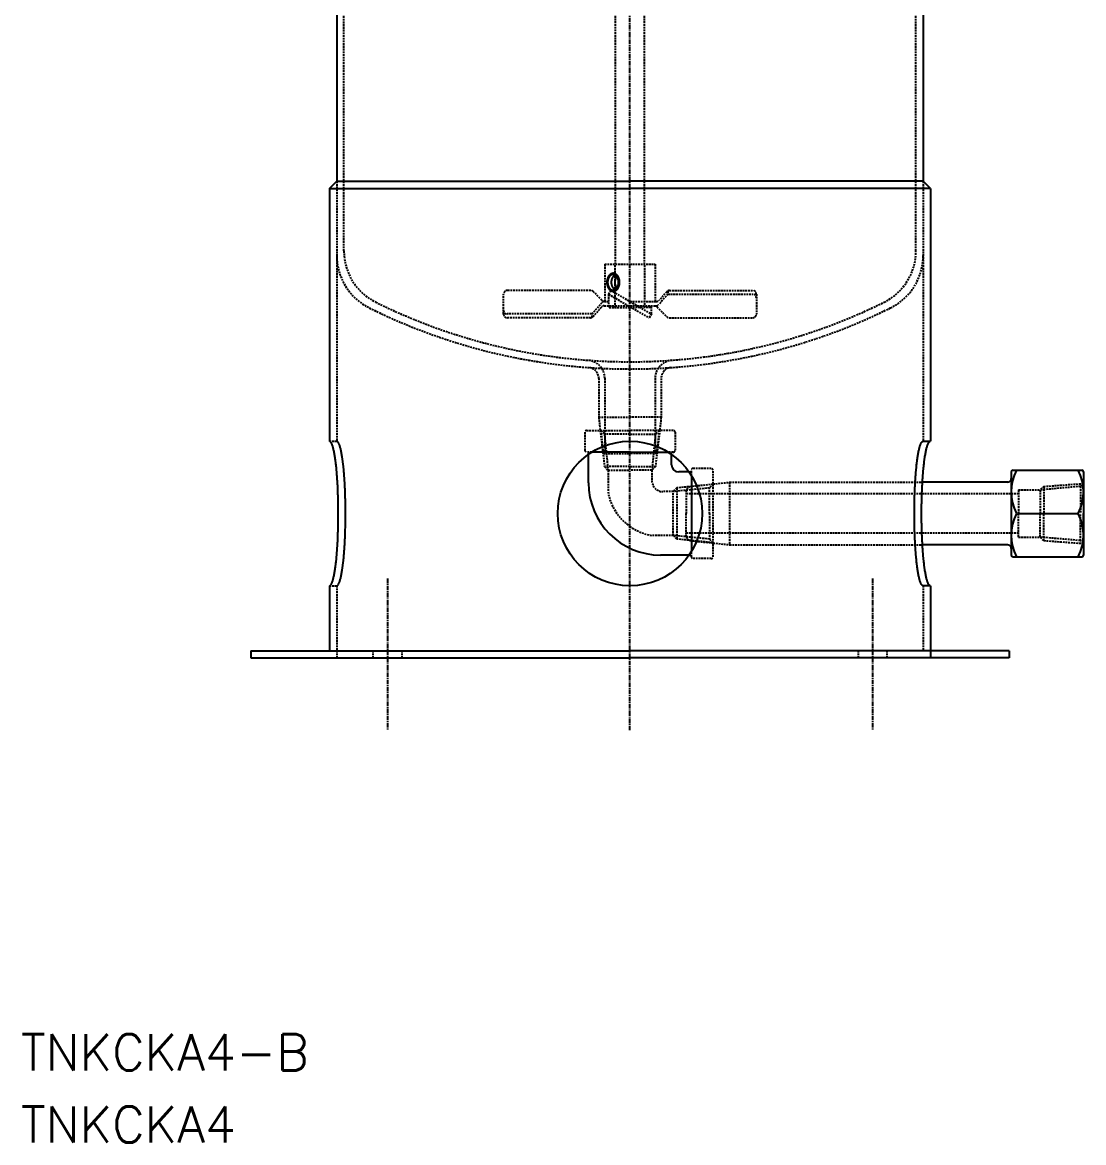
# Model space of a CAD drawing. Extents: x 248 to 1051, y -44 to 964.
# Drawn here: x 248.3 to 542.1, y -43.6 to 266.5 of the extents above; entities that cross this region are included whole.
import ezdxf

# ---------------------------------------------------------------- set-up
doc = ezdxf.new("R2010")
doc.units = 0
doc.linetypes.add('CENTER', pattern=[2, 1.25, -0.25, 0.25, -0.25])
doc.linetypes.add('DASHED', pattern=[0.75, 0.5, -0.25])
doc.layers.get('0').update_dxf_attribs({"linetype": 'CONTINUOUS'})
doc.layers.add('CENTER', color=1, linetype='CENTER')
doc.styles.get("Standard").update_dxf_attribs({"font": 'txt.shx', "bigfont": 'bigfont.shx'})

msp = doc.modelspace()

# ---------------------------------------------------------------- linework, layer by layer
at = {"color": 7, "linetype": 'CONTINUOUS'}
for p, q in [((335.3, 379.87), (335.3, 222.52)), ((497.7, 379.87), (497.7, 222.52)), ((333.3, 220.52), (335.3, 222.52)), ((333.3, 220.52), (333.3, 150.52)), ((333.3, 220.52), (416.5, 220.52)), ((335.3, 222.52), (416.5, 222.52)), ((497.7, 222.52), (416.5, 222.52)), ((499.7, 220.52), (416.5, 220.52)), ((499.7, 220.52), (497.7, 222.52)), ((499.7, 220.52), (499.7, 150.52)), ((497.7, 150.52), (499.7, 150.52)), ((405, 139.02), (405, 146.88)), ((416.5, 147.52), (405.97, 147.52)), ((416.5, 147.52), (427.04, 147.52)), ((428, 144.02), (428, 146.88)), ((432.86, 142.02), (430, 142.02)), ((433.5, 141.05), (433.5, 119.98)), ((522.11, 142.02), (522.11, 119.02)), ((522.61, 142.52), (541.61, 142.52)), ((542.11, 142.02), (542.11, 119.02)), ((521.11, 139.17), (497.5, 139.17)), ((523.86, 130.52), (540.65, 130.52)), ((542.11, 123.98), (542.11, 130.52)), ((521.11, 121.87), (497.5, 121.87)), ((432.86, 119.02), (425, 119.02)), ((522.61, 118.52), (541.61, 118.52)), ((333.3, 110.52), (333.3, 92.52)), ((499.7, 110.52), (497.7, 110.52)), ((499.7, 110.52), (499.7, 90.52)), ((311.5, 92.52), (311.5, 90.52)), ((311.5, 92.52), (416.5, 92.52)), ((311.5, 90.52), (416.5, 90.52)), ((521.5, 92.52), (416.5, 92.52)), ((521.5, 90.52), (416.5, 90.52)), ((521.5, 92.52), (521.5, 90.52))]:
    msp.add_line(p, q, dxfattribs=at)
at = {"color": 3, "linetype": 'DASHED'}
for p, q in [((337.3, 203.21), (337.3, 378.65)), ((495.7, 203.21), (495.7, 378.65)), ((412.5, 199.52), (412.5, 275.52)), ((420.5, 199.52), (420.5, 273.48)), ((335.3, 222.52), (335.3, 150.52)), ((497.7, 222.52), (497.7, 150.52)), ((409.5, 199.52), (416.5, 199.52)), ((409.5, 199.52), (409.5, 189.22)), ((412.4, 187.52), (412.4, 199.52)), ((416.5, 199.52), (423.5, 199.52)), ((420.6, 187.52), (420.6, 199.52)), ((423.5, 199.52), (423.5, 189.22)), ((381.5, 185.72), (381.5, 191.26)), ((405.63, 192.26), (382.5, 192.26)), ((408.75, 189.51), (406.34, 191.96)), ((409.46, 189.22), (410.57, 189.22)), ((411.17, 192.26), (410.57, 191.22)), ((410.57, 191.22), (416.5, 187.79)), ((410.57, 191.22), (410.57, 188.02)), ((411.17, 192.26), (416.5, 189.18)), ((416.5, 189.22), (423.87, 189.22)), ((416.5, 189.18), (422.43, 185.76)), ((427, 191.22), (424.48, 188.36)), ((426.7, 191.92), (424.62, 189.56)), ((427, 192.15), (427, 191.22)), ((427, 191.22), (450.5, 191.22)), ((427.45, 192.26), (450.5, 192.26)), ((451.5, 191.26), (451.5, 185.72)), ((406, 185.76), (408.75, 188.88)), ((406.3, 185.06), (408.61, 187.68)), ((409.36, 188.02), (416.11, 188.02)), ((410.75, 188.02), (410.75, 187.52)), ((410.75, 187.52), (416.5, 187.52)), ((416.11, 188.02), (416.5, 188.02)), ((416.5, 188.02), (418.51, 188.02)), ((416.5, 187.79), (421.83, 184.72)), ((416.5, 187.52), (416.98, 187.52)), ((422.25, 187.52), (416.98, 187.52)), ((418.51, 188.02), (423.73, 188.02)), ((422.25, 188.02), (422.25, 187.52)), ((422.43, 185.76), (422.43, 188.02)), ((423.99, 187.72), (426.66, 185.01)), ((406, 185.76), (382.5, 185.76)), ((405.55, 184.72), (382.5, 184.72)), ((406, 184.82), (406, 185.76)), ((422.43, 185.76), (421.83, 184.72)), ((427.38, 184.72), (450.5, 184.72)), ((407.85, 167.93), (407.85, 157.17)), ((409.5, 167.96), (409.5, 153.52)), ((423.5, 167.96), (423.5, 153.52)), ((425.15, 167.93), (425.15, 157.17)), ((407.85, 157.17), (416.5, 157.17)), ((407.85, 157.17), (408.27, 153.52)), ((425.15, 157.17), (416.5, 157.17)), ((425.15, 157.17), (424.73, 153.52)), ((404, 153.02), (404, 148.02)), ((404.5, 153.52), (416.5, 153.52)), ((408.27, 153.52), (409, 147.17)), ((408.43, 153.52), (409.43, 143.52)), ((408.43, 153.52), (409.43, 152.52)), ((409.43, 152.52), (410.43, 142.52)), ((416.5, 152.52), (409.43, 152.52)), ((409.5, 153.52), (409.5, 147.17)), ((428.5, 153.52), (416.5, 153.52)), ((416.5, 152.52), (423.57, 152.52)), ((423.57, 152.52), (422.57, 142.52)), ((423.5, 153.52), (423.5, 147.17)), ((424.57, 153.52), (423.57, 152.52)), ((424.57, 153.52), (423.57, 143.52)), ((424.73, 153.52), (424, 147.17)), ((429, 153.02), (429, 148.02)), ((333.3, 150.52), (335.3, 150.52)), ((405.97, 147.52), (404.5, 147.52)), ((405, 146.88), (405, 147.52)), ((409, 147.17), (416.5, 147.17)), ((424, 147.17), (416.5, 147.17)), ((428.5, 147.52), (427.04, 147.52)), ((428, 146.88), (428, 147.52)), ((416.5, 143.52), (409.43, 143.52)), ((409.43, 143.52), (410.43, 142.52)), ((416.5, 143.52), (423.57, 143.52)), ((423.57, 143.52), (422.57, 142.52)), ((439, 143.02), (434, 143.02)), ((410.43, 142.52), (416.5, 142.52)), ((410.43, 142.52), (410.43, 136.52)), ((422.57, 142.52), (416.5, 142.52)), ((422.57, 142.52), (422.57, 139.59)), ((432.86, 142.02), (433.5, 142.02)), ((433.5, 141.05), (433.5, 142.52)), ((439.5, 118.52), (439.5, 142.52)), ((428.5, 136.59), (425.57, 136.59)), ((438.5, 137.59), (428.5, 136.59)), ((429.5, 137.59), (428.5, 136.59)), ((428.5, 124.44), (428.5, 136.59)), ((439.5, 138.59), (429.5, 137.59)), ((429.5, 137.59), (429.5, 123.44)), ((433.1, 138.02), (432.11, 137.05)), ((432.11, 137.05), (432.11, 130.52)), ((433.1, 138.02), (439.5, 138.69)), ((439.5, 138.59), (438.5, 137.59)), ((438.5, 130.52), (438.5, 137.59)), ((439.5, 138.69), (444.11, 139.17)), ((444.11, 139.17), (444.11, 121.87)), ((444.11, 139.17), (497.5, 139.17)), ((524.11, 137.05), (524.11, 130.52)), ((524.11, 137.05), (530.11, 137.05)), ((531.1, 138.02), (530.11, 137.05)), ((541.23, 138.02), (530.11, 137.05)), ((530.11, 137.05), (530.11, 130.52)), ((531.1, 138.02), (542.11, 138.82)), ((531.1, 138.02), (531.1, 130.52)), ((542.11, 138.82), (541.23, 138.02)), ((541.23, 138.02), (541.23, 130.52)), ((449.05, 135.97), (432.11, 135.97)), ((524.11, 135.97), (444.82, 135.97)), ((432.11, 123.98), (432.11, 130.52)), ((438.5, 130.52), (438.5, 123.44)), ((524.11, 123.98), (524.11, 130.52)), ((530.11, 123.98), (530.11, 130.52)), ((531.1, 123.02), (531.1, 130.52)), ((541.23, 123.02), (541.23, 130.52)), ((428.5, 124.44), (422.5, 124.44)), ((438.5, 123.44), (428.5, 124.44)), ((429.5, 123.44), (428.5, 124.44)), ((449.05, 125.07), (432.11, 125.07)), ((524.11, 125.07), (444.82, 125.07)), ((439.5, 122.44), (429.5, 123.44)), ((433.1, 123.02), (432.11, 123.98)), ((433.1, 123.02), (439.5, 122.35)), ((439.5, 122.44), (438.5, 123.44)), ((439.5, 122.35), (444.11, 121.87)), ((444.11, 121.87), (497.5, 121.87)), ((524.11, 123.98), (530.11, 123.98)), ((531.1, 123.02), (530.11, 123.98)), ((541.23, 123.02), (530.11, 123.98)), ((531.1, 123.02), (542.11, 122.22)), ((542.11, 122.22), (541.23, 123.02)), ((432.86, 119.02), (433.5, 119.02)), ((433.5, 118.52), (433.5, 119.98)), ((439, 118.02), (434, 118.02)), ((333.3, 110.52), (335.3, 110.52)), ((335.3, 110.52), (335.3, 90.52)), ((497.7, 110.52), (497.7, 92.52)), ((345.33, 92.52), (345.33, 90.52)), ((353.33, 92.52), (353.33, 90.52)), ((479.68, 92.52), (479.68, 90.52)), ((487.68, 92.52), (487.68, 90.52))]:
    msp.add_line(p, q, dxfattribs=at)
for points in [[(411.88, 192.02, 0), (411.96, 192.02, 0), (412.05, 192.03, 0), (412.14, 192.04, 0), (412.22, 192.06, 0), (412.31, 192.09, 0), (412.39, 192.12, 0), (412.47, 192.16, 0), (412.55, 192.21, 0), (412.63, 192.26, 0), (412.71, 192.31, 0), (412.79, 192.37, 0), (412.86, 192.44, 0), (412.93, 192.51, 0), (413, 192.58, 0), (413.06, 192.66, 0), (413.13, 192.75, 0), (413.19, 192.84, 0), (413.24, 192.93, 0), (413.3, 193.03, 0), (413.35, 193.13, 0), (413.39, 193.23, 0), (413.44, 193.34, 0), (413.48, 193.45, 0), (413.51, 193.56, 0), (413.54, 193.67, 0), (413.57, 193.79, 0), (413.59, 193.91, 0), (413.61, 194.03, 0), (413.63, 194.15, 0), (413.64, 194.27, 0), (413.64, 194.39, 0), (413.64, 194.52, 0), (413.64, 194.64, 0), (413.64, 194.76, 0), (413.63, 194.88, 0), (413.61, 195, 0), (413.59, 195.12, 0), (413.57, 195.24, 0), (413.54, 195.36, 0), (413.51, 195.47, 0), (413.48, 195.59, 0), (413.44, 195.69, 0), (413.39, 195.8, 0), (413.35, 195.91, 0), (413.3, 196.01, 0), (413.24, 196.1, 0), (413.19, 196.19, 0), (413.13, 196.28, 0), (413.06, 196.37, 0), (413, 196.45, 0), (412.93, 196.53, 0), (412.86, 196.59, 0), (412.79, 196.66, 0), (412.71, 196.72, 0), (412.63, 196.78, 0), (412.55, 196.83, 0), (412.47, 196.87, 0), (412.39, 196.91, 0), (412.31, 196.94, 0), (412.22, 196.97, 0), (412.14, 196.99, 0), (412.05, 197, 0), (411.96, 197.01, 0), (411.88, 197.02, 0), (411.79, 197.01, 0), (411.7, 197, 0), (411.62, 196.99, 0), (411.53, 196.97, 0), (411.45, 196.94, 0), (411.36, 196.91, 0), (411.28, 196.87, 0), (411.2, 196.83, 0), (411.12, 196.78, 0), (411.04, 196.72, 0), (410.97, 196.66, 0), (410.89, 196.59, 0), (410.82, 196.53, 0), (410.76, 196.45, 0), (410.69, 196.37, 0), (410.63, 196.28, 0), (410.57, 196.19, 0), (410.51, 196.1, 0), (410.46, 196.01, 0), (410.41, 195.91, 0), (410.36, 195.8, 0), (410.32, 195.69, 0), (410.28, 195.59, 0), (410.24, 195.47, 0), (410.21, 195.36, 0), (410.19, 195.24, 0), (410.16, 195.12, 0), (410.14, 195, 0), (410.13, 194.88, 0), (410.12, 194.76, 0), (410.11, 194.64, 0), (410.11, 194.52, 0), (410.11, 194.39, 0), (410.12, 194.27, 0), (410.13, 194.15, 0), (410.14, 194.03, 0), (410.16, 193.91, 0), (410.19, 193.79, 0), (410.21, 193.67, 0), (410.24, 193.56, 0), (410.28, 193.45, 0), (410.32, 193.34, 0), (410.36, 193.23, 0), (410.41, 193.13, 0), (410.46, 193.03, 0), (410.51, 192.93, 0), (410.57, 192.84, 0), (410.63, 192.75, 0), (410.69, 192.66, 0), (410.76, 192.58, 0), (410.82, 192.51, 0), (410.89, 192.44, 0), (410.97, 192.37, 0), (411.04, 192.31, 0), (411.12, 192.26, 0), (411.2, 192.21, 0), (411.28, 192.16, 0), (411.36, 192.12, 0), (411.45, 192.09, 0), (411.53, 192.06, 0), (411.62, 192.04, 0), (411.7, 192.03, 0), (411.79, 192.02, 0), (411.88, 192.02, 0)], [(411.83, 192.37, 0), (411.91, 192.37, 0), (411.98, 192.38, 0), (412.06, 192.39, 0), (412.13, 192.41, 0), (412.2, 192.43, 0), (412.27, 192.46, 0), (412.35, 192.49, 0), (412.41, 192.53, 0), (412.48, 192.57, 0), (412.55, 192.62, 0), (412.61, 192.67, 0), (412.68, 192.73, 0), (412.74, 192.79, 0), (412.8, 192.85, 0), (412.85, 192.92, 0), (412.91, 193, 0), (412.96, 193.07, 0), (413.01, 193.15, 0), (413.05, 193.24, 0), (413.1, 193.32, 0), (413.14, 193.41, 0), (413.17, 193.5, 0), (413.21, 193.6, 0), (413.24, 193.69, 0), (413.26, 193.79, 0), (413.29, 193.89, 0), (413.31, 193.99, 0), (413.32, 194.1, 0), (413.34, 194.2, 0), (413.35, 194.31, 0), (413.35, 194.41, 0), (413.35, 194.52, 0), (413.35, 194.62, 0), (413.35, 194.73, 0), (413.34, 194.83, 0), (413.32, 194.94, 0), (413.31, 195.04, 0), (413.29, 195.14, 0), (413.26, 195.24, 0), (413.24, 195.34, 0), (413.21, 195.44, 0), (413.17, 195.53, 0), (413.14, 195.62, 0), (413.1, 195.71, 0), (413.05, 195.8, 0), (413.01, 195.88, 0), (412.96, 195.96, 0), (412.91, 196.04, 0), (412.85, 196.11, 0), (412.8, 196.18, 0), (412.74, 196.24, 0), (412.68, 196.3, 0), (412.61, 196.36, 0), (412.55, 196.41, 0), (412.48, 196.46, 0), (412.41, 196.5, 0), (412.35, 196.54, 0), (412.27, 196.57, 0), (412.2, 196.6, 0), (412.13, 196.62, 0), (412.06, 196.64, 0), (411.98, 196.66, 0), (411.91, 196.66, 0), (411.83, 196.67, 0), (411.76, 196.66, 0), (411.68, 196.66, 0), (411.61, 196.64, 0), (411.54, 196.62, 0), (411.46, 196.6, 0), (411.39, 196.57, 0), (411.32, 196.54, 0), (411.25, 196.5, 0), (411.18, 196.46, 0), (411.12, 196.41, 0), (411.05, 196.36, 0), (410.99, 196.3, 0), (410.93, 196.24, 0), (410.87, 196.18, 0), (410.81, 196.11, 0), (410.76, 196.04, 0), (410.71, 195.96, 0), (410.66, 195.88, 0), (410.61, 195.8, 0), (410.57, 195.71, 0), (410.53, 195.62, 0), (410.49, 195.53, 0), (410.46, 195.44, 0), (410.43, 195.34, 0), (410.4, 195.24, 0), (410.38, 195.14, 0), (410.36, 195.04, 0), (410.34, 194.94, 0), (410.33, 194.83, 0), (410.32, 194.73, 0), (410.31, 194.62, 0), (410.31, 194.52, 0), (410.31, 194.41, 0), (410.32, 194.31, 0), (410.33, 194.2, 0), (410.34, 194.1, 0), (410.36, 193.99, 0), (410.38, 193.89, 0), (410.4, 193.79, 0), (410.43, 193.69, 0), (410.46, 193.6, 0), (410.49, 193.5, 0), (410.53, 193.41, 0), (410.57, 193.32, 0), (410.61, 193.24, 0), (410.66, 193.15, 0), (410.71, 193.07, 0), (410.76, 193, 0), (410.81, 192.92, 0), (410.87, 192.85, 0), (410.93, 192.79, 0), (410.99, 192.73, 0), (411.05, 192.67, 0), (411.12, 192.62, 0), (411.18, 192.57, 0), (411.25, 192.53, 0), (411.32, 192.49, 0), (411.39, 192.46, 0), (411.46, 192.43, 0), (411.54, 192.41, 0), (411.61, 192.39, 0), (411.68, 192.38, 0), (411.76, 192.37, 0), (411.83, 192.37, 0)], [(412.33, 196.55, 0), (412.31, 196.53, 0), (412.28, 196.52, 0), (412.25, 196.5, 0), (412.22, 196.49, 0), (412.2, 196.47, 0), (412.17, 196.45, 0), (412.14, 196.43, 0), (412.12, 196.41, 0), (412.09, 196.39, 0), (412.07, 196.37, 0), (412.04, 196.35, 0), (412.02, 196.33, 0), (411.99, 196.31, 0), (411.97, 196.28, 0), (411.94, 196.26, 0), (411.92, 196.24, 0), (411.9, 196.21, 0), (411.87, 196.19, 0), (411.85, 196.16, 0), (411.83, 196.13, 0), (411.81, 196.1, 0), (411.79, 196.07, 0), (411.76, 196.05, 0), (411.74, 196.02, 0), (411.72, 195.99, 0), (411.7, 195.96, 0), (411.68, 195.93, 0), (411.67, 195.89, 0), (411.65, 195.86, 0), (411.63, 195.83, 0), (411.61, 195.8, 0), (411.59, 195.76, 0), (411.58, 195.73, 0), (411.56, 195.69, 0), (411.54, 195.66, 0), (411.53, 195.62, 0), (411.51, 195.59, 0), (411.5, 195.55, 0), (411.49, 195.51, 0), (411.47, 195.48, 0), (411.46, 195.44, 0), (411.45, 195.4, 0), (411.44, 195.37, 0), (411.42, 195.33, 0), (411.41, 195.29, 0), (411.4, 195.25, 0), (411.39, 195.21, 0), (411.38, 195.17, 0), (411.38, 195.13, 0), (411.37, 195.09, 0), (411.36, 195.05, 0), (411.35, 195.01, 0), (411.35, 194.97, 0), (411.34, 194.93, 0), (411.33, 194.89, 0), (411.33, 194.85, 0), (411.33, 194.81, 0), (411.32, 194.76, 0), (411.32, 194.72, 0), (411.32, 194.68, 0), (411.31, 194.64, 0), (411.31, 194.6, 0), (411.31, 194.56, 0), (411.31, 194.52, 0), (411.31, 194.47, 0), (411.31, 194.43, 0), (411.31, 194.39, 0), (411.32, 194.35, 0), (411.32, 194.31, 0), (411.32, 194.27, 0), (411.33, 194.23, 0), (411.33, 194.19, 0), (411.33, 194.15, 0), (411.34, 194.1, 0), (411.35, 194.06, 0), (411.35, 194.02, 0), (411.36, 193.98, 0), (411.37, 193.94, 0), (411.38, 193.9, 0), (411.38, 193.86, 0), (411.39, 193.82, 0), (411.4, 193.78, 0), (411.41, 193.75, 0), (411.42, 193.71, 0), (411.44, 193.67, 0), (411.45, 193.63, 0), (411.46, 193.59, 0), (411.47, 193.56, 0), (411.49, 193.52, 0), (411.5, 193.48, 0), (411.51, 193.45, 0), (411.53, 193.41, 0), (411.54, 193.38, 0), (411.56, 193.34, 0), (411.58, 193.31, 0), (411.59, 193.27, 0), (411.61, 193.24, 0), (411.63, 193.2, 0), (411.65, 193.17, 0), (411.67, 193.14, 0), (411.68, 193.11, 0), (411.7, 193.08, 0), (411.72, 193.05, 0), (411.74, 193.02, 0), (411.76, 192.99, 0), (411.79, 192.96, 0), (411.81, 192.93, 0), (411.83, 192.9, 0), (411.85, 192.88, 0), (411.87, 192.85, 0), (411.9, 192.82, 0), (411.92, 192.8, 0), (411.94, 192.77, 0), (411.97, 192.75, 0), (411.99, 192.72, 0), (412.02, 192.7, 0), (412.04, 192.68, 0), (412.07, 192.66, 0), (412.09, 192.64, 0), (412.12, 192.62, 0), (412.14, 192.6, 0), (412.17, 192.58, 0), (412.2, 192.56, 0), (412.22, 192.55, 0), (412.25, 192.53, 0), (412.28, 192.51, 0), (412.31, 192.5, 0), (412.33, 192.49, 0)], [(412.83, 196.14, 0), (412.82, 196.12, 0), (412.8, 196.1, 0), (412.79, 196.08, 0), (412.77, 196.06, 0), (412.76, 196.04, 0), (412.74, 196.02, 0), (412.73, 196, 0), (412.72, 195.98, 0), (412.7, 195.96, 0), (412.69, 195.93, 0), (412.68, 195.91, 0), (412.66, 195.89, 0), (412.65, 195.87, 0), (412.64, 195.84, 0), (412.62, 195.82, 0), (412.61, 195.8, 0), (412.6, 195.78, 0), (412.59, 195.75, 0), (412.58, 195.73, 0), (412.57, 195.71, 0), (412.56, 195.68, 0), (412.54, 195.66, 0), (412.53, 195.63, 0), (412.52, 195.61, 0), (412.51, 195.58, 0), (412.5, 195.56, 0), (412.49, 195.53, 0), (412.48, 195.51, 0), (412.48, 195.48, 0), (412.47, 195.46, 0), (412.46, 195.43, 0), (412.45, 195.41, 0), (412.44, 195.38, 0), (412.43, 195.35, 0), (412.42, 195.33, 0), (412.42, 195.3, 0), (412.41, 195.27, 0), (412.4, 195.25, 0), (412.4, 195.22, 0), (412.39, 195.19, 0), (412.38, 195.16, 0), (412.38, 195.14, 0), (412.37, 195.11, 0), (412.37, 195.08, 0), (412.36, 195.06, 0), (412.36, 195.03, 0), (412.35, 195, 0), (412.35, 194.97, 0), (412.34, 194.94, 0), (412.34, 194.91, 0), (412.33, 194.89, 0), (412.33, 194.86, 0), (412.33, 194.83, 0), (412.33, 194.8, 0), (412.32, 194.77, 0), (412.32, 194.75, 0), (412.32, 194.72, 0), (412.32, 194.69, 0), (412.32, 194.66, 0), (412.31, 194.63, 0), (412.31, 194.6, 0), (412.31, 194.57, 0), (412.31, 194.54, 0), (412.31, 194.52, 0), (412.31, 194.49, 0), (412.31, 194.46, 0), (412.31, 194.43, 0), (412.31, 194.4, 0), (412.32, 194.37, 0), (412.32, 194.34, 0), (412.32, 194.32, 0), (412.32, 194.29, 0), (412.32, 194.26, 0), (412.33, 194.23, 0), (412.33, 194.2, 0), (412.33, 194.17, 0), (412.33, 194.15, 0), (412.34, 194.12, 0), (412.34, 194.09, 0), (412.35, 194.06, 0), (412.35, 194.03, 0), (412.36, 194.01, 0), (412.36, 193.98, 0), (412.37, 193.95, 0), (412.37, 193.92, 0), (412.38, 193.9, 0), (412.38, 193.87, 0), (412.39, 193.84, 0), (412.4, 193.81, 0), (412.4, 193.79, 0), (412.41, 193.76, 0), (412.42, 193.73, 0), (412.42, 193.71, 0), (412.43, 193.68, 0), (412.44, 193.65, 0), (412.45, 193.63, 0), (412.46, 193.6, 0), (412.47, 193.57, 0), (412.48, 193.55, 0), (412.48, 193.52, 0), (412.49, 193.5, 0), (412.5, 193.47, 0), (412.51, 193.45, 0), (412.52, 193.42, 0), (412.53, 193.4, 0), (412.54, 193.38, 0), (412.56, 193.35, 0), (412.57, 193.33, 0), (412.58, 193.3, 0), (412.59, 193.28, 0), (412.6, 193.26, 0), (412.61, 193.23, 0), (412.62, 193.21, 0), (412.64, 193.19, 0), (412.65, 193.16, 0), (412.66, 193.14, 0), (412.68, 193.12, 0), (412.69, 193.1, 0), (412.7, 193.08, 0), (412.72, 193.06, 0), (412.73, 193.04, 0), (412.74, 193.01, 0), (412.76, 193, 0), (412.77, 192.97, 0), (412.79, 192.96, 0), (412.8, 192.94, 0), (412.82, 192.92, 0), (412.83, 192.9, 0)], [(335.3, 110.52, 0), (335.36, 110.52, 0), (335.42, 110.54, 0), (335.48, 110.57, 0), (335.54, 110.61, 0), (335.6, 110.67, 0), (335.66, 110.73, 0), (335.72, 110.81, 0), (335.78, 110.9, 0), (335.83, 111, 0), (335.89, 111.12, 0), (335.95, 111.24, 0), (336.01, 111.38, 0), (336.07, 111.53, 0), (336.12, 111.69, 0), (336.18, 111.86, 0), (336.23, 112.04, 0), (336.29, 112.23, 0), (336.34, 112.44, 0), (336.4, 112.65, 0), (336.45, 112.88, 0), (336.5, 113.11, 0), (336.56, 113.36, 0), (336.61, 113.62, 0), (336.66, 113.89, 0), (336.71, 114.17, 0), (336.75, 114.45, 0), (336.8, 114.75, 0), (336.85, 115.06, 0), (336.89, 115.37, 0), (336.94, 115.7, 0), (336.98, 116.03, 0), (337.03, 116.37, 0), (337.07, 116.73, 0), (337.11, 117.08, 0), (337.15, 117.45, 0), (337.19, 117.83, 0), (337.22, 118.21, 0), (337.26, 118.6, 0), (337.3, 119, 0), (337.33, 119.41, 0), (337.36, 119.82, 0), (337.39, 120.23, 0), (337.42, 120.66, 0), (337.45, 121.09, 0), (337.48, 121.52, 0), (337.51, 121.97, 0), (337.53, 122.41, 0), (337.56, 122.86, 0), (337.58, 123.32, 0), (337.6, 123.78, 0), (337.62, 124.24, 0), (337.63, 124.71, 0), (337.65, 125.18, 0), (337.67, 125.66, 0), (337.68, 126.13, 0), (337.69, 126.61, 0), (337.7, 127.1, 0), (337.71, 127.58, 0), (337.72, 128.07, 0), (337.73, 128.56, 0), (337.73, 129.04, 0), (337.74, 129.53, 0), (337.74, 130.03, 0), (337.74, 130.52, 0), (337.74, 131.01, 0), (337.74, 131.5, 0), (337.73, 131.99, 0), (337.73, 132.48, 0), (337.72, 132.97, 0), (337.71, 133.45, 0), (337.7, 133.94, 0), (337.69, 134.42, 0), (337.68, 134.9, 0), (337.67, 135.38, 0), (337.65, 135.85, 0), (337.63, 136.32, 0), (337.62, 136.79, 0), (337.6, 137.25, 0), (337.58, 137.71, 0), (337.56, 138.17, 0), (337.53, 138.62, 0), (337.51, 139.07, 0), (337.48, 139.51, 0), (337.45, 139.94, 0), (337.42, 140.37, 0), (337.39, 140.8, 0), (337.36, 141.22, 0), (337.33, 141.63, 0), (337.3, 142.03, 0), (337.26, 142.43, 0), (337.22, 142.82, 0), (337.19, 143.2, 0), (337.15, 143.58, 0), (337.11, 143.95, 0), (337.07, 144.31, 0), (337.03, 144.66, 0), (336.98, 145, 0), (336.94, 145.34, 0), (336.89, 145.66, 0), (336.85, 145.98, 0), (336.8, 146.28, 0), (336.75, 146.58, 0), (336.71, 146.87, 0), (336.66, 147.15, 0), (336.61, 147.41, 0), (336.56, 147.67, 0), (336.5, 147.92, 0), (336.45, 148.16, 0), (336.4, 148.38, 0), (336.34, 148.6, 0), (336.29, 148.8, 0), (336.23, 148.99, 0), (336.18, 149.18, 0), (336.12, 149.35, 0), (336.07, 149.51, 0), (336.01, 149.66, 0), (335.95, 149.79, 0), (335.89, 149.92, 0), (335.83, 150.03, 0), (335.78, 150.13, 0), (335.72, 150.22, 0), (335.66, 150.3, 0), (335.6, 150.37, 0), (335.54, 150.42, 0), (335.48, 150.46, 0), (335.42, 150.49, 0), (335.36, 150.51, 0), (335.3, 150.52, 0)], [(497.7, 110.52, 0), (497.64, 110.52, 0), (497.58, 110.54, 0), (497.52, 110.57, 0), (497.46, 110.61, 0), (497.4, 110.67, 0), (497.34, 110.73, 0), (497.28, 110.81, 0), (497.23, 110.9, 0), (497.17, 111, 0), (497.11, 111.12, 0), (497.05, 111.24, 0), (496.99, 111.38, 0), (496.94, 111.53, 0), (496.88, 111.69, 0), (496.82, 111.86, 0), (496.77, 112.04, 0), (496.71, 112.23, 0), (496.66, 112.44, 0), (496.6, 112.65, 0), (496.55, 112.88, 0), (496.5, 113.11, 0), (496.45, 113.36, 0), (496.4, 113.62, 0), (496.35, 113.89, 0), (496.3, 114.17, 0), (496.25, 114.45, 0), (496.2, 114.75, 0), (496.15, 115.06, 0), (496.11, 115.37, 0), (496.06, 115.7, 0), (496.02, 116.03, 0), (495.98, 116.37, 0), (495.93, 116.73, 0), (495.89, 117.08, 0), (495.85, 117.45, 0), (495.81, 117.83, 0), (495.78, 118.21, 0), (495.74, 118.6, 0), (495.71, 119, 0), (495.67, 119.41, 0), (495.64, 119.82, 0), (495.61, 120.23, 0), (495.58, 120.66, 0), (495.55, 121.09, 0), (495.52, 121.52, 0), (495.5, 121.97, 0), (495.47, 122.41, 0), (495.45, 122.86, 0), (495.43, 123.32, 0), (495.4, 123.78, 0), (495.38, 124.24, 0), (495.37, 124.71, 0), (495.35, 125.18, 0), (495.33, 125.66, 0), (495.32, 126.13, 0), (495.31, 126.61, 0), (495.3, 127.1, 0), (495.29, 127.58, 0), (495.28, 128.07, 0), (495.27, 128.56, 0), (495.27, 129.04, 0), (495.26, 129.53, 0), (495.26, 130.03, 0), (495.26, 130.52, 0), (495.26, 131.01, 0), (495.26, 131.5, 0), (495.27, 131.99, 0), (495.27, 132.48, 0), (495.28, 132.97, 0), (495.29, 133.45, 0), (495.3, 133.94, 0), (495.31, 134.42, 0), (495.32, 134.9, 0), (495.33, 135.38, 0), (495.35, 135.85, 0), (495.37, 136.32, 0), (495.38, 136.79, 0), (495.4, 137.25, 0), (495.43, 137.71, 0), (495.45, 138.17, 0), (495.47, 138.62, 0), (495.5, 139.07, 0), (495.52, 139.51, 0), (495.55, 139.94, 0), (495.58, 140.37, 0), (495.61, 140.8, 0), (495.64, 141.22, 0), (495.67, 141.63, 0), (495.71, 142.03, 0), (495.74, 142.43, 0), (495.78, 142.82, 0), (495.81, 143.2, 0), (495.85, 143.58, 0), (495.89, 143.95, 0), (495.93, 144.31, 0), (495.98, 144.66, 0), (496.02, 145, 0), (496.06, 145.34, 0), (496.11, 145.66, 0), (496.15, 145.98, 0), (496.2, 146.28, 0), (496.25, 146.58, 0), (496.3, 146.87, 0), (496.35, 147.15, 0), (496.4, 147.41, 0), (496.45, 147.67, 0), (496.5, 147.92, 0), (496.55, 148.16, 0), (496.6, 148.38, 0), (496.66, 148.6, 0), (496.71, 148.8, 0), (496.77, 148.99, 0), (496.82, 149.18, 0), (496.88, 149.35, 0), (496.94, 149.51, 0), (496.99, 149.66, 0), (497.05, 149.79, 0), (497.11, 149.92, 0), (497.17, 150.03, 0), (497.23, 150.13, 0), (497.28, 150.22, 0), (497.34, 150.3, 0), (497.4, 150.37, 0), (497.46, 150.42, 0), (497.52, 150.46, 0), (497.58, 150.49, 0), (497.64, 150.51, 0), (497.7, 150.52, 0)]]:
    msp.add_polyline3d(points, dxfattribs=at)
at = {"color": 7, "linetype": 'CONTINUOUS'}
for points in [[(333.3, 110.52, 0), (333.36, 110.52, 0), (333.42, 110.54, 0), (333.48, 110.57, 0), (333.54, 110.61, 0), (333.6, 110.67, 0), (333.66, 110.73, 0), (333.72, 110.81, 0), (333.78, 110.9, 0), (333.83, 111, 0), (333.89, 111.12, 0), (333.95, 111.24, 0), (334.01, 111.38, 0), (334.07, 111.53, 0), (334.12, 111.69, 0), (334.18, 111.86, 0), (334.23, 112.04, 0), (334.29, 112.23, 0), (334.34, 112.44, 0), (334.4, 112.65, 0), (334.45, 112.88, 0), (334.5, 113.11, 0), (334.56, 113.36, 0), (334.61, 113.62, 0), (334.66, 113.89, 0), (334.71, 114.17, 0), (334.75, 114.45, 0), (334.8, 114.75, 0), (334.85, 115.06, 0), (334.89, 115.37, 0), (334.94, 115.7, 0), (334.98, 116.03, 0), (335.03, 116.37, 0), (335.07, 116.73, 0), (335.11, 117.08, 0), (335.15, 117.45, 0), (335.19, 117.83, 0), (335.22, 118.21, 0), (335.26, 118.6, 0), (335.3, 119, 0), (335.33, 119.41, 0), (335.36, 119.82, 0), (335.39, 120.23, 0), (335.42, 120.66, 0), (335.45, 121.09, 0), (335.48, 121.52, 0), (335.51, 121.97, 0), (335.53, 122.41, 0), (335.56, 122.86, 0), (335.58, 123.32, 0), (335.6, 123.78, 0), (335.62, 124.24, 0), (335.63, 124.71, 0), (335.65, 125.18, 0), (335.67, 125.66, 0), (335.68, 126.13, 0), (335.69, 126.61, 0), (335.7, 127.1, 0), (335.71, 127.58, 0), (335.72, 128.07, 0), (335.73, 128.56, 0), (335.73, 129.04, 0), (335.74, 129.53, 0), (335.74, 130.03, 0), (335.74, 130.52, 0), (335.74, 131.01, 0), (335.74, 131.5, 0), (335.73, 131.99, 0), (335.73, 132.48, 0), (335.72, 132.97, 0), (335.71, 133.45, 0), (335.7, 133.94, 0), (335.69, 134.42, 0), (335.68, 134.9, 0), (335.67, 135.38, 0), (335.65, 135.85, 0), (335.63, 136.32, 0), (335.62, 136.79, 0), (335.6, 137.25, 0), (335.58, 137.71, 0), (335.56, 138.17, 0), (335.53, 138.62, 0), (335.51, 139.07, 0), (335.48, 139.51, 0), (335.45, 139.94, 0), (335.42, 140.37, 0), (335.39, 140.8, 0), (335.36, 141.22, 0), (335.33, 141.63, 0), (335.3, 142.03, 0), (335.26, 142.43, 0), (335.22, 142.82, 0), (335.19, 143.2, 0), (335.15, 143.58, 0), (335.11, 143.95, 0), (335.07, 144.31, 0), (335.03, 144.66, 0), (334.98, 145, 0), (334.94, 145.34, 0), (334.89, 145.66, 0), (334.85, 145.98, 0), (334.8, 146.28, 0), (334.75, 146.58, 0), (334.71, 146.87, 0), (334.66, 147.15, 0), (334.61, 147.41, 0), (334.56, 147.67, 0), (334.5, 147.92, 0), (334.45, 148.16, 0), (334.4, 148.38, 0), (334.34, 148.6, 0), (334.29, 148.8, 0), (334.23, 148.99, 0), (334.18, 149.18, 0), (334.12, 149.35, 0), (334.07, 149.51, 0), (334.01, 149.66, 0), (333.95, 149.79, 0), (333.89, 149.92, 0), (333.83, 150.03, 0), (333.78, 150.13, 0), (333.72, 150.22, 0), (333.66, 150.3, 0), (333.6, 150.37, 0), (333.54, 150.42, 0), (333.48, 150.46, 0), (333.42, 150.49, 0), (333.36, 150.51, 0), (333.3, 150.52, 0)], [(499.7, 110.52, 0), (499.64, 110.52, 0), (499.58, 110.54, 0), (499.52, 110.57, 0), (499.46, 110.61, 0), (499.4, 110.67, 0), (499.34, 110.73, 0), (499.28, 110.81, 0), (499.23, 110.9, 0), (499.17, 111, 0), (499.11, 111.12, 0), (499.05, 111.24, 0), (498.99, 111.38, 0), (498.94, 111.53, 0), (498.88, 111.69, 0), (498.82, 111.86, 0), (498.77, 112.04, 0), (498.71, 112.23, 0), (498.66, 112.44, 0), (498.6, 112.65, 0), (498.55, 112.88, 0), (498.5, 113.11, 0), (498.45, 113.36, 0), (498.4, 113.62, 0), (498.35, 113.89, 0), (498.3, 114.17, 0), (498.25, 114.45, 0), (498.2, 114.75, 0), (498.15, 115.06, 0), (498.11, 115.37, 0), (498.06, 115.7, 0), (498.02, 116.03, 0), (497.98, 116.37, 0), (497.93, 116.73, 0), (497.89, 117.08, 0), (497.85, 117.45, 0), (497.81, 117.83, 0), (497.78, 118.21, 0), (497.74, 118.6, 0), (497.71, 119, 0), (497.67, 119.41, 0), (497.64, 119.82, 0), (497.61, 120.23, 0), (497.58, 120.66, 0), (497.55, 121.09, 0), (497.52, 121.52, 0), (497.5, 121.97, 0), (497.47, 122.41, 0), (497.45, 122.86, 0), (497.43, 123.32, 0), (497.4, 123.78, 0), (497.38, 124.24, 0), (497.37, 124.71, 0), (497.35, 125.18, 0), (497.33, 125.66, 0), (497.32, 126.13, 0), (497.31, 126.61, 0), (497.3, 127.1, 0), (497.29, 127.58, 0), (497.28, 128.07, 0), (497.27, 128.56, 0), (497.27, 129.04, 0), (497.26, 129.53, 0), (497.26, 130.03, 0), (497.26, 130.52, 0), (497.26, 131.01, 0), (497.26, 131.5, 0), (497.27, 131.99, 0), (497.27, 132.48, 0), (497.28, 132.97, 0), (497.29, 133.45, 0), (497.3, 133.94, 0), (497.31, 134.42, 0), (497.32, 134.9, 0), (497.33, 135.38, 0), (497.35, 135.85, 0), (497.37, 136.32, 0), (497.38, 136.79, 0), (497.4, 137.25, 0), (497.43, 137.71, 0), (497.45, 138.17, 0), (497.47, 138.62, 0), (497.5, 139.07, 0), (497.52, 139.51, 0), (497.55, 139.94, 0), (497.58, 140.37, 0), (497.61, 140.8, 0), (497.64, 141.22, 0), (497.67, 141.63, 0), (497.71, 142.03, 0), (497.74, 142.43, 0), (497.78, 142.82, 0), (497.81, 143.2, 0), (497.85, 143.58, 0), (497.89, 143.95, 0), (497.93, 144.31, 0), (497.98, 144.66, 0), (498.02, 145, 0), (498.06, 145.34, 0), (498.11, 145.66, 0), (498.15, 145.98, 0), (498.2, 146.28, 0), (498.25, 146.58, 0), (498.3, 146.87, 0), (498.35, 147.15, 0), (498.4, 147.41, 0), (498.45, 147.67, 0), (498.5, 147.92, 0), (498.55, 148.16, 0), (498.6, 148.38, 0), (498.66, 148.6, 0), (498.71, 148.8, 0), (498.77, 148.99, 0), (498.82, 149.18, 0), (498.88, 149.35, 0), (498.94, 149.51, 0), (498.99, 149.66, 0), (499.05, 149.79, 0), (499.11, 149.92, 0), (499.17, 150.03, 0), (499.23, 150.13, 0), (499.28, 150.22, 0), (499.34, 150.3, 0), (499.4, 150.37, 0), (499.46, 150.42, 0), (499.52, 150.46, 0), (499.58, 150.49, 0), (499.64, 150.51, 0), (499.7, 150.52, 0)]]:
    msp.add_polyline3d(points, dxfattribs=at)
msp.add_circle((416.5, 130.52), 20, dxfattribs=at)
at = {"color": 3, "linetype": 'DASHED'}
for centre, radius, start, end in [((351.54, 201.99), 16.24, 180, 243.6122), ((353.14, 203.21), 15.84, 180, 243.6122), ((479.86, 203.21), 15.84, 296.3878, 0), ((481.46, 201.99), 16.24, 296.3878, 0), ((382.5, 191.26), 1, 90, 180), ((405.63, 191.26), 1, 44.6278, 90), ((409.46, 190.22), 1, 224.6278, 270), ((409.5, 188.22), 1, 90, 138.6246), ((423.87, 190.22), 1, 270, 318.6246), ((427.45, 191.26), 1, 90, 138.6246), ((450.5, 191.26), 1, 0, 90), ((450.5, 190.22), 1, 0, 90), ((416.5, 332.92), 162.4, 243.6122, 270), ((416.5, 330.92), 158.4, 243.6122, 270), ((382.5, 186.76), 1, 180, 270), ((409.36, 187.02), 1, 90, 138.6246), ((416.5, 330.92), 158.4, 270, 296.3878), ((416.5, 332.92), 162.4, 270, 296.3878), ((423.28, 187.02), 1, 44.6278, 90), ((423.73, 189.02), 1, 270, 318.6246), ((382.5, 185.72), 1, 180, 270), ((405.55, 185.72), 1, 270, 318.6246), ((427.38, 185.72), 1, 224.6278, 270), ((450.5, 185.72), 1, 270, 0), ((404.5, 167.96), 5, 0, 85.7884), ((404.85, 167.93), 3, 0, 85.961), ((428.5, 167.96), 5, 94.2116, 180), ((428.15, 167.93), 3, 94.039, 180), ((404.5, 153.02), 0.5, 90, 180), ((428.5, 153.02), 0.5, 0, 90), ((404.5, 148.02), 0.5, 180, 270), ((428.5, 148.02), 0.5, 270, 0), ((434, 142.52), 0.5, 90, 180), ((439, 142.52), 0.5, 0, 90), ((425.57, 139.59), 3, 180, 270), ((425, 139.02), 14.79, 189.7336, 234.9113), ((425, 139.02), 14.79, 234.9113, 260.2664), ((434, 118.52), 0.5, 180, 270), ((439, 118.52), 0.5, 270, 0)]:
    msp.add_arc(centre, radius, start, end, dxfattribs=at)
at = {"color": 7, "linetype": 'CONTINUOUS'}
for centre, radius, start, end in [((430, 144.02), 2, 180, 270), ((521.11, 140.17), 1, 270, 0), ((534.92, 136.53), 12.83, 152.2221, 207.7779), ((522.61, 142.02), 0.5, 90, 180), ((529.29, 136.53), 12.83, 332.2221, 27.7779), ((541.61, 142.02), 0.5, 0, 90), ((425, 139.02), 20, 180, 270), ((534.92, 124.5), 12.83, 152.1914, 207.7471), ((529.29, 124.5), 12.83, 332.2529, 27.8086), ((521.11, 120.87), 1, 0, 90), ((522.61, 119.02), 0.5, 180, 270), ((541.61, 119.02), 0.5, 270, 0)]:
    msp.add_arc(centre, radius, start, end, dxfattribs=at)
msp.add_point((416.5, 130.52), dxfattribs=at)
at = {"layer": 'CENTER', "color": 1, "linetype": 'CENTER'}
for p, q in [((416.5, 70.52), (416.5, 705.02)), ((349.33, 112.52), (349.33, 70.52)), ((483.68, 112.52), (483.68, 70.52))]:
    msp.add_line(p, q, dxfattribs=at)

# ---------------------------------------------------------------- texts
at = {"color": 7, "linetype": 'CONTINUOUS'}
for s, p in [('TNKCKA4-B', (247.82, -23.63)), ('TNKCKA4', (247.82, -43.63))]:
    msp.add_text(s, height=10, dxfattribs=at).set_placement(p)

doc.saveas('drawing.dxf')
